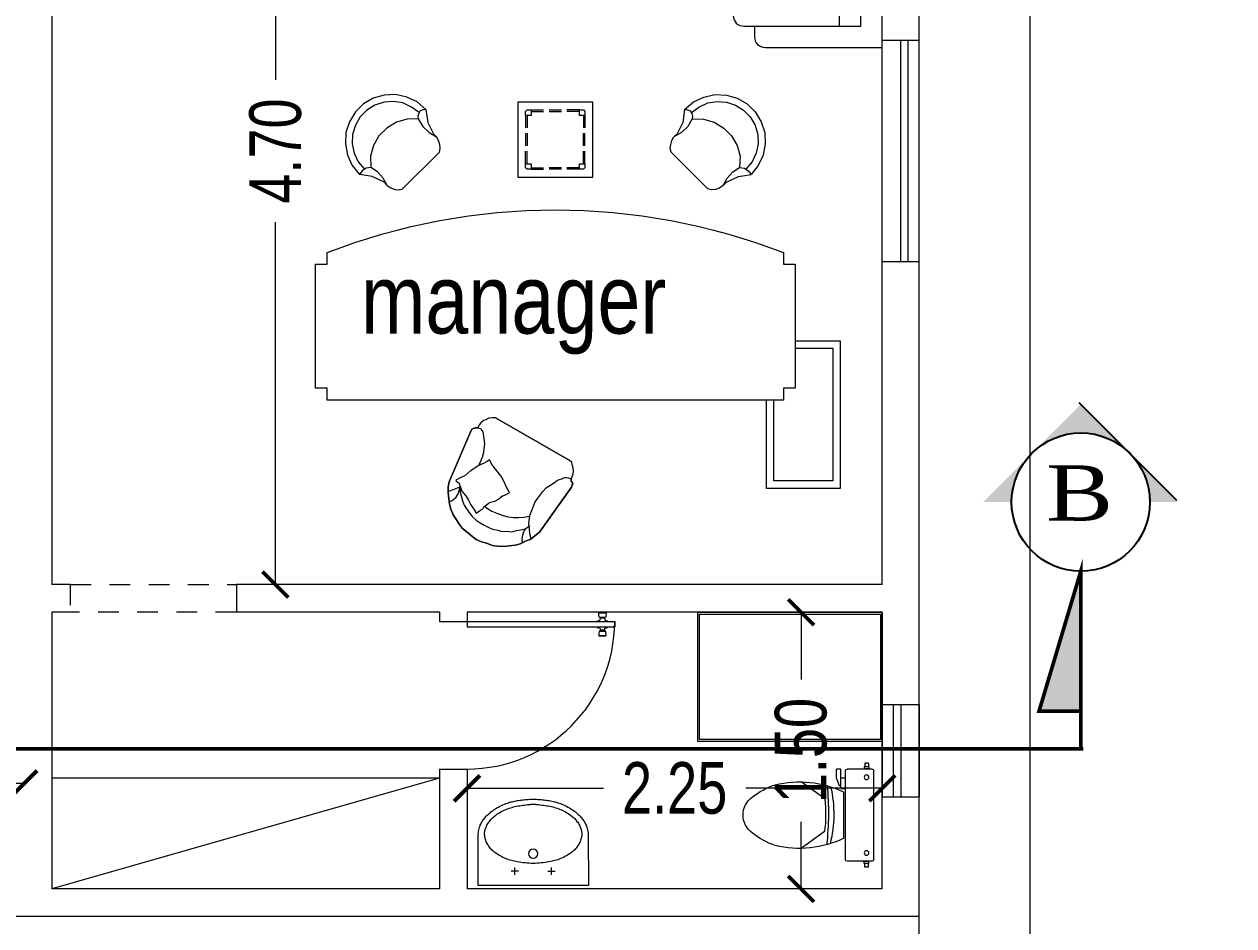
# Model space of a CAD drawing. Header units: millimetres. Extents: x -401 to 2889, y -234 to 146.
# Drawn here: x 156.48 to 163.04, y -27.64 to -22.75 of the extents above; entities that cross this region are included whole.
import ezdxf

# ---------------------------------------------------------------- set-up
doc = ezdxf.new("R2010")
doc.units = ezdxf.units.MM
doc.header["$LTSCALE"] = 3
doc.header["$MEASUREMENT"] = 0
for name, pattern in [('AXES2', [1.125, 0.75, -0.125, 0.125, -0.125]), ('CENTER', [50.8, 31.75, -6.35, 6.35, -6.35]), ('CONTINU', [0]), ('HIDDEN2', [0.1875, 0.125, -0.0625])]:
    doc.linetypes.add(name, pattern=pattern)
doc.layers.get('0').update_dxf_attribs({"color": 3, "lineweight": 9})
doc.layers.add('AJEC LOGO', color=4, linetype='Continuous')
doc.layers.add('ARCH_SUBTITLE TEXT', color=10, linetype='Continuous')
for name, color, linetype, lineweight in [('BOUNDARY', 6, 'Continuous', 13), ('DIM-IN', 1, 'Continuous', 0), ('Drw - Arch - brick (0.20)', 7, 'CONTINU', 20), ('Drw - Arch - Door (0.05)', 141, 'CONTINU', 5), ('Drw - Arch - Furniture (0.05)', 31, 'Continuous', 5), ('Drw - Arch - Window (0.05)', 4, 'CONTINU', 5), ('Drw - Dimension', 1, 'CONTINU', 0), ('hatch 2', 251, 'Continuous', 0), ('HIDDEN', 6, 'HIDDEN2', 13), ('SAINT', 140, 'Continuous', 9), ('text', 7, 'Continuous', 0), ('WALKWAY', 42, 'Continuous', 13)]:
    doc.layers.add(name, color=color, linetype=linetype, lineweight=lineweight)
doc.styles.add('drwazah arabic', font='ARIALUNI.TTF', dxfattribs={"width": 0.75})
doc.styles.add('SC 50', font='romans.shx', dxfattribs={"width": 0.9})
doc.styles.get("Standard").update_dxf_attribs({"font": 'simplex.shx', "width": 0.8})
doc.dimstyles.new('Arch A-D 1-200m', dxfattribs={"dimscale": 2, "dimtxt": 0.14, "dimasz": 0.07, "dimexe": 0, "dimexo": 0, "dimgap": 0.05, "dimtad": 0, "dimzin": 1, "dimdsep": 46, "dimtxsty": 'drwazah arabic', "dimblk": 'ARCHTICK', "dimcen": 0, "dimse1": 1, "dimse2": 1, "dimclrd": 9, "dimclre": 9, "dimclrt": 6, "dimaunit": 2, "dimazin": 0, "dimtfac": 1, "dimtmove": 0, "dimatfit": 0, "dimldrblk": 'ARCHTICK', "dimfxl": 0.18, "dimtolj": 1, "dimtzin": 0, "dimlwd": 9, "dimlwe": 9, "dimarcsym": 2})

# ---------------------------------------------------------------- blocks, each defined once
blk = doc.blocks.new('_ArchTick')
at = {"color": 0, "linetype": 'ByBlock', "const_width": 0.15}
blk.add_lwpolyline([(-0.5, -0.5), (0.5, 0.5)], dxfattribs=at)
blk = doc.blocks.new('*D31')
at = {"layer": 'Defpoints', "color": 0, "transparency": 16777216}
for p in [(158.3937, -21.0905), (157.8453, -25.7905), (158.3937, -25.7905)]:
    blk.add_point(p, dxfattribs=at)
at = {"layer": 'Drw - Dimension', "color": 9, "linetype": 'ByBlock', "lineweight": 9, "transparency": 16777216}
for p, q in [((157.8453, -21.0905), (157.8453, -23.055)), ((157.8453, -25.7905), (157.8453, -23.826))]:
    blk.add_line(p, q, dxfattribs=at)
at = {"layer": 'Drw - Dimension', "color": 9, "lineweight": 9, "transparency": 16777216, "xscale": 0.14, "yscale": 0.14, "zscale": 0.14}
for p, rotation in [((157.8453, -21.0905), 90), ((157.8453, -25.7905), 270)]:
    blk.add_blockref('_ArchTick', p, dxfattribs=dict(at, rotation=rotation))
at = {"layer": 'Drw - Dimension', "color": 6, "transparency": 16777216, "insert": (157.8453, -23.4405), "char_height": 0.28, "attachment_point": 5, "rotation": 90, "style": 'drwazah arabic'}
blk.add_mtext('\\A1;4.70', dxfattribs=at)
blk = doc.blocks.new('table-30')
at = {"color": 0, "linetype": 'ByBlock'}
for p, q in [((-0.4064, 0), (-0.4064, 0.4064)), ((-0.4064, 0.4064), (0, 0.4064)), ((0, 0.4064), (0, 0)), ((-0.3556, 0.3641), (-0.3641, 0.3556)), ((-0.3641, 0.3556), (-0.3641, 0.3344)), ((-0.3641, 0.3344), (-0.3344, 0.3344)), ((-0.3641, 0.3344), (-0.3641, 0.2667)), ((-0.3344, 0.3641), (-0.3556, 0.3641)), ((-0.3556, 0.3344), (-0.3556, 0.2667)), ((-0.3344, 0.3344), (-0.3344, 0.3641)), ((-0.3344, 0.3641), (-0.2667, 0.3641)), ((-0.3344, 0.3556), (-0.2667, 0.3556)), ((-0.1693, 0.3641), (-0.2371, 0.3641)), ((-0.1693, 0.3556), (-0.2371, 0.3556)), ((-0.072, 0.3641), (-0.1397, 0.3641)), ((-0.072, 0.3556), (-0.1397, 0.3556)), ((-0.072, 0.3641), (-0.072, 0.3344)), ((-0.0508, 0.3641), (-0.072, 0.3641)), ((-0.072, 0.3344), (-0.0423, 0.3344)), ((-0.0423, 0.3556), (-0.0508, 0.3641)), ((-0.0508, 0.3344), (-0.0508, 0.2667)), ((-0.0423, 0.3344), (-0.0423, 0.3556)), ((-0.0423, 0.3344), (-0.0423, 0.2667)), ((-0.3641, 0.1693), (-0.3641, 0.2371)), ((-0.3556, 0.1693), (-0.3556, 0.2371)), ((-0.0508, 0.2371), (-0.0508, 0.1693)), ((-0.0423, 0.2371), (-0.0423, 0.1693)), ((-0.3641, 0.072), (-0.3641, 0.1397)), ((-0.3556, 0.072), (-0.3556, 0.1397)), ((-0.0508, 0.072), (-0.0508, 0.1397)), ((-0.0423, 0.072), (-0.0423, 0.1397)), ((-0.3641, 0.072), (-0.3641, 0.0508)), ((-0.3344, 0.072), (-0.3641, 0.072)), ((-0.3344, 0.0423), (-0.3344, 0.072)), ((-0.072, 0.072), (-0.072, 0.0423)), ((-0.0423, 0.072), (-0.072, 0.072)), ((-0.0423, 0.0508), (-0.0423, 0.072)), ((0, 0), (-0.4064, 0)), ((-0.3641, 0.0508), (-0.3556, 0.0423)), ((-0.3556, 0.0423), (-0.3344, 0.0423)), ((-0.3344, 0.0508), (-0.2667, 0.0508)), ((-0.3344, 0.0423), (-0.2667, 0.0423)), ((-0.2371, 0.0508), (-0.1693, 0.0508)), ((-0.2371, 0.0423), (-0.1693, 0.0423)), ((-0.072, 0.0508), (-0.1397, 0.0508)), ((-0.072, 0.0423), (-0.1397, 0.0423)), ((-0.072, 0.0423), (-0.0508, 0.0423)), ((-0.0508, 0.0423), (-0.0423, 0.0508))]:
    blk.add_line(p, q, dxfattribs=at)
blk = doc.blocks.new('desk-20a')
at = {"color": 0, "linetype": 'ByBlock'}
for p, q in [((0.5582, 2.115), (0.5043, 2.0848)), ((0.6166, 2.1322), (0.5582, 2.115)), ((0.6792, 2.1344), (0.6166, 2.1322)), ((0.6662, 2.0978), (0.6166, 2.0932)), ((0.7178, 2.089), (0.6662, 2.0978)), ((0.7395, 2.1215), (0.6792, 2.1344)), ((0.7961, 2.0955), (0.7395, 2.1215)), ((2.2928, 2.0955), (2.3493, 2.1215)), ((2.3493, 2.1215), (2.4096, 2.1344)), ((2.3711, 2.089), (2.4226, 2.0978)), ((2.4096, 2.1344), (2.4723, 2.1322)), ((2.4226, 2.0978), (2.4723, 2.0932)), ((2.4723, 2.1322), (2.5307, 2.115)), ((2.5307, 2.115), (2.5845, 2.0848)), ((0.4616, 2.042), (0.4287, 1.9878)), ((0.5043, 2.0848), (0.4616, 2.042)), ((0.5238, 2.0501), (0.4875, 2.0138)), ((0.567, 2.0779), (0.5238, 2.0501)), ((0.6166, 2.0932), (0.567, 2.0779)), ((0.7655, 2.0672), (0.7178, 2.089)), ((0.8064, 2.0371), (0.7655, 2.0672)), ((0.8434, 2.0543), (0.7961, 2.0955)), ((0.8045, 2.0329), (0.8003, 2.018)), ((0.8129, 2.0459), (0.8045, 2.0329)), ((0.8285, 2.0523), (0.8129, 2.0459)), ((0.8434, 2.0543), (0.8285, 2.0523)), ((0.8434, 2.0543), (0.8537, 1.9836)), ((2.2455, 2.0543), (2.2351, 1.9836)), ((2.2455, 2.0543), (2.2928, 2.0955)), ((2.2455, 2.0543), (2.2604, 2.0523)), ((2.2604, 2.0523), (2.276, 2.0459)), ((2.276, 2.0459), (2.2844, 2.0329)), ((2.2825, 2.0371), (2.3234, 2.0672)), ((2.2844, 2.0329), (2.2886, 2.018)), ((2.3234, 2.0672), (2.3711, 2.089)), ((2.4723, 2.0932), (2.5219, 2.0779)), ((2.5219, 2.0779), (2.5651, 2.0501)), ((2.5651, 2.0501), (2.6013, 2.0138)), ((2.5845, 2.0848), (2.6273, 2.042)), ((2.6273, 2.042), (2.6601, 1.9878)), ((0.4287, 1.9878), (0.4096, 1.9298)), ((0.4612, 1.9683), (0.4463, 1.9191)), ((0.4875, 2.0138), (0.4612, 1.9683)), ((0.6834, 1.9851), (0.6315, 1.9531)), ((0.7418, 2.0008), (0.6834, 1.9851)), ((0.8022, 2.0031), (0.7418, 2.0008)), ((0.8003, 2.018), (0.8022, 2.0031)), ((0.8022, 2.0031), (0.8258, 1.9619)), ((0.8537, 1.9836), (0.8843, 1.921)), ((2.2351, 1.9836), (2.2046, 1.921)), ((2.2867, 2.0031), (2.263, 1.9619)), ((2.2886, 2.018), (2.2867, 2.0031)), ((2.2867, 2.0031), (2.347, 2.0008)), ((2.347, 2.0008), (2.4054, 1.9851)), ((2.4054, 1.9851), (2.4574, 1.9531)), ((2.6013, 2.0138), (2.6277, 1.9683)), ((2.6277, 1.9683), (2.6426, 1.9191)), ((2.6601, 1.9878), (2.6792, 1.9298)), ((0.4096, 1.9298), (0.4073, 1.8672)), ((0.4463, 1.9191), (0.4444, 1.8668)), ((0.5887, 1.9103), (0.5586, 1.858)), ((0.6315, 1.9531), (0.5887, 1.9103)), ((0.8258, 1.9619), (0.8602, 1.9298)), ((0.8602, 1.9298), (0.9011, 1.9057)), ((0.9011, 1.9057), (0.8843, 1.921)), ((0.9121, 1.8862), (0.9011, 1.9057)), ((2.1767, 1.8862), (2.1878, 1.9057)), ((2.2287, 1.9298), (2.1878, 1.9057)), ((2.1878, 1.9057), (2.2046, 1.921)), ((2.263, 1.9619), (2.2287, 1.9298)), ((2.4574, 1.9531), (2.5001, 1.9103)), ((2.5001, 1.9103), (2.5303, 1.858)), ((2.6426, 1.9191), (2.6445, 1.8668)), ((2.6792, 1.9298), (2.6815, 1.8672)), ((0.4073, 1.8672), (0.4184, 1.8064)), ((0.4444, 1.8668), (0.4551, 1.8171)), ((0.5586, 1.858), (0.5433, 1.8)), ((0.9186, 1.8645), (0.9121, 1.8862)), ((0.9163, 1.8217), (0.9209, 1.8431)), ((0.9209, 1.8431), (0.9186, 1.8645)), ((2.1679, 1.8431), (2.1702, 1.8645)), ((2.1725, 1.8217), (2.1679, 1.8431)), ((2.1702, 1.8645), (2.1767, 1.8862)), ((2.5303, 1.858), (2.5456, 1.8)), ((2.6445, 1.8668), (2.6338, 1.8171)), ((2.6815, 1.8672), (2.6704, 1.8064)), ((0.4184, 1.8064), (0.444, 1.7503)), ((0.4551, 1.8171), (0.4765, 1.7698)), ((0.5433, 1.8), (0.5452, 1.74)), ((0.9163, 1.8217), (0.7174, 1.6228)), ((2.1725, 1.8217), (2.3715, 1.6228)), ((2.5456, 1.8), (2.5437, 1.74)), ((2.6338, 1.8171), (2.6124, 1.7698)), ((2.6704, 1.8064), (2.6449, 1.7503)), ((0.444, 1.7503), (0.4829, 1.7007)), ((0.4765, 1.7698), (0.5108, 1.7308)), ((0.4982, 1.7221), (0.4829, 1.7007)), ((0.5196, 1.735), (0.4982, 1.7221)), ((0.5452, 1.74), (0.5196, 1.735)), ((0.5818, 1.7163), (0.5452, 1.74)), ((0.612, 1.6816), (0.5818, 1.7163)), ((2.4769, 1.6816), (2.507, 1.7163)), ((2.507, 1.7163), (2.5437, 1.74)), ((2.5437, 1.74), (2.5693, 1.735)), ((2.5693, 1.735), (2.5906, 1.7221)), ((2.6124, 1.7698), (2.578, 1.7308)), ((2.5906, 1.7221), (2.6059, 1.7007)), ((2.6449, 1.7503), (2.6059, 1.7007)), ((0.5517, 1.69), (0.4829, 1.7007)), ((0.6166, 1.6602), (0.5517, 1.69)), ((0.6342, 1.6426), (0.612, 1.6816)), ((0.6166, 1.6602), (0.6342, 1.6426)), ((0.6342, 1.6426), (0.6532, 1.6297)), ((2.4547, 1.6426), (2.4356, 1.6297)), ((2.4547, 1.6426), (2.4769, 1.6816)), ((2.4723, 1.6602), (2.4547, 1.6426)), ((2.4723, 1.6602), (2.5372, 1.69)), ((2.5372, 1.69), (2.6059, 1.7007)), ((0.6532, 1.6297), (0.675, 1.6209)), ((0.675, 1.6209), (0.6983, 1.619)), ((0.6983, 1.619), (0.7174, 1.6228)), ((2.3906, 1.619), (2.3715, 1.6228)), ((2.4138, 1.6209), (2.3906, 1.619)), ((2.4356, 1.6297), (2.4138, 1.6209)), ((0.3084, 1.2785), (0.3084, 1.2145)), ((2.7804, 1.2145), (2.7804, 1.2785)), ((0.3084, 1.2145), (0.2444, 1.2145)), ((0.2444, 1.2145), (0.2444, 0.5425)), ((2.8444, 1.2145), (2.7804, 1.2145)), ((2.8444, 0.5425), (2.8444, 1.2145)), ((0.2444, 0.8), (0, 0.8)), ((0, 0.8), (0, 0)), ((0.2444, 0.76), (0.04, 0.76)), ((0.04, 0.76), (0.04, 0.04)), ((0.2444, 0.5425), (0.3084, 0.5425)), ((0.3084, 0.5425), (0.3084, 0.4785)), ((2.7804, 0.4785), (2.7804, 0.5425)), ((2.7804, 0.5425), (2.8444, 0.5425)), ((0.3084, 0.4785), (2.7804, 0.4785)), ((0.36, 0.04), (0.36, 0.4785)), ((0.4, 0), (0.4, 0.4785)), ((1.8688, 0.3814), (1.4689, 0.1524)), ((1.4689, 0.1524), (1.8688, 0.3814)), ((1.8688, 0.3814), (1.8873, 0.3818)), ((1.8688, 0.3814), (1.8873, 0.3818)), ((1.8873, 0.3818), (1.9052, 0.3798)), ((1.8873, 0.3818), (1.9052, 0.3798)), ((1.9052, 0.3798), (1.9202, 0.3718)), ((1.9052, 0.3798), (1.9202, 0.3718)), ((1.9202, 0.3718), (1.9335, 0.3671)), ((1.9202, 0.3718), (1.9335, 0.3671)), ((1.9335, 0.3671), (1.9454, 0.3573)), ((1.9335, 0.3671), (1.9454, 0.3573)), ((1.9454, 0.3573), (1.9576, 0.3436)), ((1.9454, 0.3573), (1.9576, 0.3436)), ((1.9642, 0.3287), (1.957, 0.3266)), ((1.9576, 0.3436), (1.9642, 0.3287)), ((1.9576, 0.3436), (1.9642, 0.3287)), ((1.9771, 0.3279), (1.9642, 0.3287)), ((1.9642, 0.3287), (1.9771, 0.3279)), ((1.982, 0.3266), (1.9771, 0.3279)), ((1.9771, 0.3279), (1.982, 0.3266)), ((1.931, 0.2677), (1.9285, 0.2433)), ((1.935, 0.2929), (1.931, 0.2677)), ((1.9367, 0.3043), (1.935, 0.2929)), ((1.9386, 0.3117), (1.9367, 0.3043)), ((1.9455, 0.3178), (1.9386, 0.3117)), ((1.9484, 0.3236), (1.9455, 0.3178)), ((1.957, 0.3266), (1.9484, 0.3236)), ((1.9894, 0.3247), (1.982, 0.3266)), ((1.982, 0.3266), (1.9894, 0.3247)), ((1.9962, 0.3203), (1.9894, 0.3247)), ((1.9894, 0.3247), (1.9962, 0.3203)), ((2.0016, 0.3109), (1.9962, 0.3203)), ((1.9962, 0.3203), (2.0016, 0.3109)), ((2.1186, 0.0353), (2.0016, 0.3109)), ((2.0016, 0.3109), (2.1186, 0.0353)), ((1.9285, 0.2433), (1.9319, 0.2161)), ((1.9319, 0.2161), (1.9325, 0.1936)), ((1.4516, 0.1214), (1.4552, 0.1402)), ((1.4516, 0.1214), (1.4552, 0.1402)), ((1.4552, 0.1402), (1.4689, 0.1524)), ((1.4552, 0.1402), (1.4689, 0.1524)), ((1.8832, 0.121), (1.9012, 0.1544)), ((1.9012, 0.1544), (1.9131, 0.1447)), ((1.9131, 0.1447), (1.9239, 0.1406)), ((1.9629, 0.1237), (1.9239, 0.1406)), ((1.9325, 0.1936), (1.9399, 0.1666)), ((1.9399, 0.1666), (1.9595, 0.1259)), ((1.4454, 0.0928), (1.4483, 0.1091)), ((1.4454, 0.0928), (1.4483, 0.1091)), ((1.447, 0.0792), (1.4454, 0.0928)), ((1.447, 0.0792), (1.4454, 0.0928)), ((1.4548, 0.0587), (1.447, 0.0792)), ((1.4548, 0.0587), (1.447, 0.0792)), ((1.4483, 0.1091), (1.4516, 0.1214)), ((1.4483, 0.1091), (1.4516, 0.1214)), ((1.8832, 0.121), (1.8339, 0.059)), ((2.0017, 0.0964), (1.9629, 0.1237)), ((2.035, 0.0679), (2.0017, 0.0964)), ((2.035, 0.0679), (2.0565, 0.0596)), ((0, 0), (0.4, 0)), ((0.04, 0.04), (0.36, 0.04)), ((1.4517, 0.0319), (1.4498, 0.0245)), ((1.4498, 0.0245), (1.4517, 0.0319)), ((1.4498, 0.0245), (1.4534, 0.0183)), ((1.4534, 0.0183), (1.4498, 0.0245)), ((1.4586, 0.038), (1.4517, 0.0319)), ((1.4517, 0.0319), (1.4586, 0.038)), ((1.4534, 0.0183), (1.4557, 0.0072)), ((1.4557, 0.0072), (1.4534, 0.0183)), ((1.4587, 0.0485), (1.4548, 0.0587)), ((1.4587, 0.0485), (1.4548, 0.0587)), ((1.4557, 0.0072), (1.6296, -0.2373)), ((1.6296, -0.2373), (1.4557, 0.0072)), ((1.4587, 0.0485), (1.4586, 0.038)), ((1.4586, 0.038), (1.4587, 0.0485)), ((1.464, 0.0537), (1.4587, 0.0485)), ((1.4727, 0.0567), (1.464, 0.0537)), ((1.4823, 0.0581), (1.4727, 0.0567)), ((1.4928, 0.058), (1.4823, 0.0581)), ((1.4993, 0.0576), (1.4928, 0.058)), ((1.506, 0.0532), (1.4993, 0.0576)), ((1.5315, 0.0451), (1.506, 0.0532)), ((1.5493, 0.0326), (1.5315, 0.0451)), ((1.5738, 0.0156), (1.5493, 0.0326)), ((1.594, 0.0024), (1.5738, 0.0156)), ((1.6113, -0.0167), (1.594, 0.0024)), ((1.8339, 0.059), (1.7991, -0.0135)), ((2.0596, 0.0114), (2.05, -0.0151)), ((2.0565, 0.0596), (2.0841, 0.0444)), ((2.059, 0.0089), (2.0765, 0.0004)), ((2.0617, 0.0043), (2.0592, -0.0201)), ((2.0596, 0.0114), (2.0642, 0.0286)), ((2.0813, 0.0386), (2.0611, 0.0268)), ((2.0652, -0.0125), (2.0617, 0.0043)), ((2.0765, 0.0004), (2.1029, -0.0092)), ((2.0841, 0.0444), (2.0813, 0.0386)), ((2.1244, 0.0075), (2.1186, 0.0353)), ((2.1186, 0.0353), (2.1244, 0.0075)), ((2.1256, -0.0231), (2.1244, 0.0075)), ((2.1244, 0.0075), (2.1256, -0.0231)), ((1.6387, -0.0528), (1.6113, -0.0167)), ((1.6529, -0.0737), (1.6387, -0.0528)), ((1.7931, -0.0211), (1.7991, -0.0135)), ((1.7934, -0.0251), (1.7931, -0.0211)), ((1.8142, -0.0359), (1.7934, -0.0251)), ((1.829, -0.0398), (1.8142, -0.0359)), ((1.829, -0.0398), (1.8504, -0.0586)), ((1.8504, -0.0586), (1.8746, -0.0715)), ((2.0145, -0.0649), (2.0016, -0.0892)), ((2.03, -0.0414), (2.0145, -0.0649)), ((2.05, -0.0151), (2.03, -0.0414)), ((2.055, -0.0414), (2.0469, -0.0669)), ((2.0592, -0.0201), (2.055, -0.0414)), ((2.0712, -0.0298), (2.0652, -0.0125)), ((2.082, -0.0485), (2.0712, -0.0298)), ((2.1025, -0.0657), (2.082, -0.0485)), ((2.1029, -0.0092), (2.1269, -0.0182)), ((2.1183, -0.0857), (2.1221, -0.0564)), ((2.1221, -0.0564), (2.1183, -0.0857)), ((2.1221, -0.0564), (2.1256, -0.0231)), ((2.1256, -0.0231), (2.1221, -0.0564)), ((1.6616, -0.0957), (1.6529, -0.0737)), ((1.6712, -0.1193), (1.6616, -0.0957)), ((1.6799, -0.1413), (1.6712, -0.1193)), ((1.8885, -0.1239), (1.8618, -0.1353)), ((1.8746, -0.0715), (1.9032, -0.0777)), ((1.9109, -0.1087), (1.8885, -0.1239)), ((1.9313, -0.1009), (1.9032, -0.0777)), ((1.9271, -0.0972), (1.9109, -0.1087)), ((1.9368, -0.1103), (1.9313, -0.1009)), ((1.9503, -0.1191), (1.9368, -0.1103)), ((1.9738, -0.1345), (1.9503, -0.1191)), ((1.9861, -0.1127), (1.9738, -0.1345)), ((1.9906, -0.106), (1.9861, -0.1127)), ((2.0016, -0.0892), (1.9906, -0.106)), ((2.0248, -0.1111), (2.0078, -0.1355)), ((2.038, -0.0908), (2.0248, -0.1111)), ((2.0469, -0.0669), (2.038, -0.0908)), ((2.0978, -0.1435), (2.1096, -0.1137)), ((2.1096, -0.1137), (2.0978, -0.1435)), ((2.1182, -0.0712), (2.1025, -0.0657)), ((2.1096, -0.1137), (2.1183, -0.0857)), ((2.1183, -0.0857), (2.1096, -0.1137)), ((1.685, -0.1717), (1.6799, -0.1413)), ((1.7139, -0.1569), (1.6837, -0.1516)), ((1.6841, -0.2201), (1.6872, -0.1933)), ((1.6872, -0.1933), (1.685, -0.1717)), ((1.7439, -0.1582), (1.7139, -0.1569)), ((1.7713, -0.1588), (1.7439, -0.1582)), ((1.8016, -0.1537), (1.7713, -0.1588)), ((1.8317, -0.1445), (1.8016, -0.1537)), ((1.8618, -0.1353), (1.8317, -0.1445)), ((1.9506, -0.1876), (1.9304, -0.1994)), ((1.9731, -0.1725), (1.9506, -0.1876)), ((1.9937, -0.1542), (1.9731, -0.1725)), ((2.0078, -0.1355), (1.9937, -0.1542)), ((2.0478, -0.2185), (2.0641, -0.1964)), ((2.0641, -0.1964), (2.0478, -0.2185)), ((2.0641, -0.1964), (2.084, -0.1661)), ((2.084, -0.1661), (2.0641, -0.1964)), ((2.084, -0.1661), (2.0978, -0.1435)), ((2.0978, -0.1435), (2.084, -0.1661)), ((1.6296, -0.2373), (1.6543, -0.2583)), ((1.6543, -0.2583), (1.6296, -0.2373)), ((1.6543, -0.2583), (1.6772, -0.2762)), ((1.6772, -0.2762), (1.6543, -0.2583)), ((1.6754, -0.2731), (1.6826, -0.246)), ((1.6826, -0.246), (1.6841, -0.2201)), ((1.7082, -0.2186), (1.6831, -0.2041)), ((1.6831, -0.2041), (1.6999, -0.2151)), ((1.6858, -0.2058), (1.6831, -0.2041)), ((1.6831, -0.2041), (1.6858, -0.2056)), ((1.6858, -0.2056), (1.6858, -0.2058)), ((1.6999, -0.2151), (1.7139, -0.2319)), ((1.7328, -0.225), (1.7082, -0.2186)), ((1.7139, -0.2319), (1.7226, -0.2539)), ((1.7226, -0.2539), (1.7264, -0.2747)), ((1.7541, -0.2293), (1.7328, -0.225)), ((1.7803, -0.2349), (1.7541, -0.2293)), ((1.8075, -0.2315), (1.7803, -0.2349)), ((1.8334, -0.2331), (1.8075, -0.2315)), ((1.8563, -0.226), (1.8334, -0.2331)), ((1.8851, -0.2217), (1.8563, -0.226)), ((1.9078, -0.2106), (1.8851, -0.2217)), ((1.9304, -0.1994), (1.9078, -0.2106)), ((1.9733, -0.2765), (1.9979, -0.258)), ((1.9979, -0.258), (1.9733, -0.2765)), ((1.9979, -0.258), (2.0216, -0.2379)), ((2.0216, -0.2379), (1.9979, -0.258)), ((2.0216, -0.2379), (2.0478, -0.2185)), ((2.0478, -0.2185), (2.0216, -0.2379)), ((1.6772, -0.2762), (1.7061, -0.2865)), ((1.7061, -0.2865), (1.6772, -0.2762)), ((1.7061, -0.2865), (1.7353, -0.3007)), ((1.7353, -0.3007), (1.7061, -0.2865)), ((1.7264, -0.2747), (1.7236, -0.295)), ((1.7353, -0.3007), (1.7608, -0.3087)), ((1.7608, -0.3087), (1.7353, -0.3007)), ((1.7608, -0.3087), (1.7941, -0.3123)), ((1.7941, -0.3123), (1.7608, -0.3087)), ((1.7941, -0.3123), (1.8209, -0.3154)), ((1.8209, -0.3154), (1.7941, -0.3123)), ((1.8209, -0.3154), (1.8571, -0.313)), ((1.8571, -0.313), (1.8209, -0.3154)), ((1.8571, -0.313), (1.8843, -0.3097)), ((1.8843, -0.3097), (1.8571, -0.313)), ((1.8843, -0.3097), (1.9166, -0.2971)), ((1.9166, -0.2971), (1.8843, -0.3097)), ((1.9166, -0.2971), (1.9435, -0.2897)), ((1.9435, -0.2897), (1.9166, -0.2971)), ((1.9435, -0.2897), (1.9733, -0.2765)), ((1.9733, -0.2765), (1.9435, -0.2897))]:
    blk.add_line(p, q, dxfattribs=at)
blk.add_arc((1.5444, -1.9189), 3.428, 68.86531, 111.13469)
blk.add_blockref('table-30', (1.7476, 1.6875))
blk = doc.blocks.new('1 M')
at = {"layer": 'Drw - Arch - Door (0.05)'}
for p, q in [((-4544.4344, 1057.9703), (-4544.4339, 1057.9712)), ((-4544.4344, 1057.9703), (-4544.4344, 1057.9695)), ((-4544.4344, 1057.9692), (-4544.4344, 1057.9695)), ((-4544.4344, 1057.9685), (-4544.4344, 1057.9692)), ((-4544.4344, 1057.9685), (-4544.4344, 1057.9672)), ((-4544.4344, 1057.9672), (-4544.4344, 1057.9662)), ((-4544.4344, 1057.9635), (-4544.4344, 1057.9662)), ((-4544.4344, 1057.9627), (-4544.4344, 1057.9635)), ((-4544.4344, 1057.9627), (-4544.4344, 1057.9587)), ((-4544.4344, 1057.9587), (-4544.4344, 1057.9581)), ((-4544.4344, 1057.9531), (-4544.4344, 1057.9581)), ((-4544.4344, 1057.9528), (-4544.4344, 1057.9531)), ((-4544.4344, 1057.9413), (-4544.4344, 1057.9528)), ((-4544.4339, 1057.9712), (-4544.4331, 1057.9718)), ((-4544.4339, 1057.9229), (-4544.4339, 1057.9712)), ((-4544.4331, 1057.9718), (-4544.432, 1057.972)), ((-4544.4331, 1057.9222), (-4544.4331, 1057.9718)), ((-4544.432, 1057.972), (-4544.4241, 1057.9715)), ((-4544.4241, 1057.9715), (-4544.4162, 1057.9706)), ((-4544.4162, 1057.9706), (-4544.4084, 1057.9692)), ((-4544.4084, 1057.9692), (-4544.4027, 1057.9678)), ((-4544.4027, 1057.9678), (-4544.4021, 1057.9668)), ((-4544.4027, 1057.9263), (-4544.4027, 1057.9678)), ((-4544.4021, 1057.9668), (-4544.4007, 1057.9589)), ((-4544.4021, 1057.9273), (-4544.4021, 1057.9668)), ((-4544.4007, 1057.9589), (-4544.3999, 1057.958)), ((-4544.4007, 1057.9589), (-4544.4007, 1057.9352)), ((-4544.3999, 1057.958), (-4544.3968, 1057.958)), ((-4544.3999, 1057.958), (-4544.3999, 1057.9361)), ((-4544.3968, 1057.9604), (-4544.3961, 1057.9612)), ((-4544.3968, 1057.9604), (-4544.3968, 1057.958)), ((-4544.3968, 1057.958), (-4544.3968, 1057.9361)), ((-4544.3961, 1057.9612), (-4544.3861, 1057.9627)), ((-4544.3861, 1057.9627), (-4544.3852, 1057.963)), ((-4544.3852, 1057.963), (-4544.3844, 1057.9635)), ((-4544.3844, 1057.9635), (-4544.3839, 1057.9642)), ((-4544.3839, 1057.9642), (-4544.3836, 1057.9647)), ((-4544.3836, 1057.9647), (-4544.3799, 1057.9787)), ((-4544.3799, 1057.9787), (-4544.3797, 1057.9792)), ((-4544.3797, 1057.9792), (-4544.3793, 1057.9795)), ((-4544.3793, 1057.9795), (-4544.3789, 1057.9798)), ((-4544.3789, 1057.9798), (-4544.3784, 1057.9799)), ((-4544.3784, 1057.9799), (-4544.3749, 1057.9799)), ((-4544.3749, 1057.03), (-4544.3749, 1058.03)), ((-4544.3749, 1058.03), (-4544.3374, 1058.03)), ((-4544.3374, 1057.03), (-4544.3374, 1058.03)), ((-4544.3339, 1057.9799), (-4544.3374, 1057.9799)), ((-4544.3334, 1057.9798), (-4544.3339, 1057.9799)), ((-4544.333, 1057.9795), (-4544.3334, 1057.9798)), ((-4544.3326, 1057.9792), (-4544.333, 1057.9795)), ((-4544.3324, 1057.9787), (-4544.3326, 1057.9792)), ((-4544.3287, 1057.9647), (-4544.3324, 1057.9787)), ((-4544.3284, 1057.9642), (-4544.3287, 1057.9647)), ((-4544.3279, 1057.9635), (-4544.3284, 1057.9642)), ((-4544.3271, 1057.963), (-4544.3279, 1057.9635)), ((-4544.3262, 1057.9627), (-4544.3271, 1057.963)), ((-4544.3162, 1057.9612), (-4544.3262, 1057.9627)), ((-4544.3155, 1057.9604), (-4544.3162, 1057.9612)), ((-4544.3155, 1057.9604), (-4544.3155, 1057.958)), ((-4544.3124, 1057.958), (-4544.3155, 1057.958)), ((-4544.3155, 1057.958), (-4544.3155, 1057.9361)), ((-4544.3116, 1057.9589), (-4544.3124, 1057.958)), ((-4544.3124, 1057.958), (-4544.3124, 1057.9361)), ((-4544.3102, 1057.9668), (-4544.3116, 1057.9589)), ((-4544.3116, 1057.9589), (-4544.3116, 1057.9352)), ((-4544.3095, 1057.9678), (-4544.3102, 1057.9668)), ((-4544.3102, 1057.9273), (-4544.3102, 1057.9668)), ((-4544.3039, 1057.9692), (-4544.3095, 1057.9678)), ((-4544.3095, 1057.9263), (-4544.3095, 1057.9678)), ((-4544.2961, 1057.9706), (-4544.3039, 1057.9692)), ((-4544.2882, 1057.9715), (-4544.2961, 1057.9706)), ((-4544.2803, 1057.972), (-4544.2882, 1057.9715)), ((-4544.2792, 1057.9718), (-4544.2803, 1057.972)), ((-4544.2784, 1057.9712), (-4544.2792, 1057.9718)), ((-4544.2792, 1057.9222), (-4544.2792, 1057.9718)), ((-4544.2779, 1057.9703), (-4544.2784, 1057.9712)), ((-4544.2784, 1057.9229), (-4544.2784, 1057.9712)), ((-4544.2779, 1057.9703), (-4544.2779, 1057.9695)), ((-4544.2779, 1057.9692), (-4544.2779, 1057.9695)), ((-4544.2779, 1057.9685), (-4544.2779, 1057.9692)), ((-4544.2779, 1057.9685), (-4544.2779, 1057.9672)), ((-4544.2779, 1057.9672), (-4544.2779, 1057.9662)), ((-4544.2779, 1057.9635), (-4544.2779, 1057.9662)), ((-4544.2779, 1057.9627), (-4544.2779, 1057.9635)), ((-4544.2779, 1057.9627), (-4544.2779, 1057.9587)), ((-4544.2779, 1057.9587), (-4544.2779, 1057.9581)), ((-4544.2779, 1057.9531), (-4544.2779, 1057.9581)), ((-4544.2779, 1057.9528), (-4544.2779, 1057.9531)), ((-4544.2779, 1057.9413), (-4544.2779, 1057.9528)), ((-4544.4344, 1057.941), (-4544.4344, 1057.9413)), ((-4544.4344, 1057.936), (-4544.4344, 1057.941)), ((-4544.4344, 1057.936), (-4544.4344, 1057.9354)), ((-4544.4344, 1057.9354), (-4544.4344, 1057.9314)), ((-4544.4344, 1057.9306), (-4544.4344, 1057.9314)), ((-4544.4344, 1057.9278), (-4544.4344, 1057.9306)), ((-4544.4344, 1057.9269), (-4544.4344, 1057.9278)), ((-4544.4344, 1057.9256), (-4544.4344, 1057.9269)), ((-4544.4344, 1057.9249), (-4544.4344, 1057.9256)), ((-4544.4344, 1057.9246), (-4544.4344, 1057.9249)), ((-4544.4344, 1057.9246), (-4544.4344, 1057.9238)), ((-4544.4339, 1057.9229), (-4544.4344, 1057.9238)), ((-4544.4331, 1057.9222), (-4544.4339, 1057.9229)), ((-4544.432, 1057.922), (-4544.4331, 1057.9222)), ((-4544.4241, 1057.9226), (-4544.432, 1057.922)), ((-4544.4162, 1057.9235), (-4544.4241, 1057.9226)), ((-4544.4084, 1057.9249), (-4544.4162, 1057.9235)), ((-4544.4027, 1057.9263), (-4544.4084, 1057.9249)), ((-4544.4021, 1057.9273), (-4544.4027, 1057.9263)), ((-4544.4007, 1057.9352), (-4544.4021, 1057.9273)), ((-4544.3999, 1057.9361), (-4544.4007, 1057.9352)), ((-4544.3968, 1057.9361), (-4544.3999, 1057.9361)), ((-4544.3968, 1057.9361), (-4544.3968, 1057.9337)), ((-4544.3961, 1057.9329), (-4544.3968, 1057.9337)), ((-4544.3861, 1057.9314), (-4544.3961, 1057.9329)), ((-4544.3852, 1057.9311), (-4544.3861, 1057.9314)), ((-4544.3844, 1057.9306), (-4544.3852, 1057.9311)), ((-4544.3839, 1057.9299), (-4544.3844, 1057.9306)), ((-4544.3836, 1057.9294), (-4544.3839, 1057.9299)), ((-4544.3799, 1057.9154), (-4544.3836, 1057.9294)), ((-4544.3797, 1057.9149), (-4544.3799, 1057.9154)), ((-4544.3793, 1057.9146), (-4544.3797, 1057.9149)), ((-4544.3789, 1057.9143), (-4544.3793, 1057.9146)), ((-4544.3784, 1057.9142), (-4544.3789, 1057.9143)), ((-4544.3749, 1057.9142), (-4544.3784, 1057.9142)), ((-4544.3374, 1057.9142), (-4544.3339, 1057.9142)), ((-4544.3339, 1057.9142), (-4544.3334, 1057.9143)), ((-4544.3334, 1057.9143), (-4544.333, 1057.9146)), ((-4544.333, 1057.9146), (-4544.3326, 1057.9149)), ((-4544.3326, 1057.9149), (-4544.3324, 1057.9154)), ((-4544.3324, 1057.9154), (-4544.3287, 1057.9294)), ((-4544.3287, 1057.9294), (-4544.3284, 1057.9299)), ((-4544.3284, 1057.9299), (-4544.3279, 1057.9306)), ((-4544.3279, 1057.9306), (-4544.3271, 1057.9311)), ((-4544.3271, 1057.9311), (-4544.3262, 1057.9314)), ((-4544.3262, 1057.9314), (-4544.3162, 1057.9329)), ((-4544.3162, 1057.9329), (-4544.3155, 1057.9337)), ((-4544.3155, 1057.9361), (-4544.3124, 1057.9361)), ((-4544.3155, 1057.9361), (-4544.3155, 1057.9337)), ((-4544.3124, 1057.9361), (-4544.3116, 1057.9352)), ((-4544.3116, 1057.9352), (-4544.3102, 1057.9273)), ((-4544.3102, 1057.9273), (-4544.3095, 1057.9263)), ((-4544.3095, 1057.9263), (-4544.3039, 1057.9249)), ((-4544.3039, 1057.9249), (-4544.2961, 1057.9235)), ((-4544.2961, 1057.9235), (-4544.2882, 1057.9226)), ((-4544.2882, 1057.9226), (-4544.2803, 1057.922)), ((-4544.2803, 1057.922), (-4544.2792, 1057.9222)), ((-4544.2792, 1057.9222), (-4544.2784, 1057.9229)), ((-4544.2784, 1057.9229), (-4544.2779, 1057.9238)), ((-4544.2779, 1057.941), (-4544.2779, 1057.9413)), ((-4544.2779, 1057.936), (-4544.2779, 1057.941)), ((-4544.2779, 1057.936), (-4544.2779, 1057.9354)), ((-4544.2779, 1057.9354), (-4544.2779, 1057.9314)), ((-4544.2779, 1057.9306), (-4544.2779, 1057.9314)), ((-4544.2779, 1057.9278), (-4544.2779, 1057.9306)), ((-4544.2779, 1057.9269), (-4544.2779, 1057.9278)), ((-4544.2779, 1057.9256), (-4544.2779, 1057.9269)), ((-4544.2779, 1057.9249), (-4544.2779, 1057.9256)), ((-4544.2779, 1057.9246), (-4544.2779, 1057.9249)), ((-4544.2779, 1057.9246), (-4544.2779, 1057.9238)), ((-4544.3749, 1057.03), (-4544.3374, 1057.03))]:
    blk.add_line(p, q, dxfattribs=at)
blk.add_arc((-4544.3749, 1057.03), 1, 0, 90, dxfattribs=at)
blk = doc.blocks.new('ee')
at = {"layer": 'SAINT', "color": 0}
for p, q in [((0.5361, 0.2639), (0.5361, 0.2539)), ((0.5611, 0.2639), (0.5361, 0.2639)), ((0.5389, 0.2839), (0.5389, 0.2639)), ((0.5583, 0.2839), (0.5389, 0.2839)), ((0.5583, 0.2839), (0.5583, 0.2639)), ((0.5611, 0.2639), (0.5611, 0.2539)), ((0.4333, 0.2426), (0.4333, -0.2374)), ((0.5778, 0.2526), (0.4433, 0.2526)), ((0.5611, 0.2539), (0.5361, 0.2539)), ((0.5878, 0.2426), (0.5878, -0.2374)), ((0.3204, 0.0912), (0.1933, 0.1829)), ((0.4257, 0.1276), (0.4257, -0.1224)), ((0.3216, -0.0851), (0.1933, -0.1777)), ((0.3857, -0.1955), (0.4006, -0.1574)), ((0.3857, -0.1955), (0.3857, -0.2474)), ((0.4006, -0.1574), (0.4083, -0.1574)), ((0.4083, -0.1409), (0.4333, -0.1409)), ((0.4083, -0.1409), (0.4083, -0.2474)), ((0.4083, -0.2474), (0.3857, -0.2474)), ((0.4083, -0.1999), (0.4333, -0.1999)), ((0.5778, -0.2474), (0.4433, -0.2474)), ((0.5611, -0.2487), (0.5361, -0.2487)), ((0.5361, -0.2587), (0.5361, -0.2487)), ((0.5611, -0.2587), (0.5361, -0.2587)), ((0.5389, -0.2787), (0.5389, -0.2587)), ((0.5583, -0.2787), (0.5583, -0.2587)), ((0.5611, -0.2587), (0.5611, -0.2487)), ((0.5583, -0.2787), (0.5389, -0.2787))]:
    blk.add_line(p, q, dxfattribs=at)
for centre in [(0.5486, 0.2078), (0.5486, -0.2026)]:
    blk.add_circle(centre, 0.0125, dxfattribs=at)
for centre, radius, start, end in [((0.4433, 0.2426), 0.01, 90, 180), ((0.5778, 0.2426), 0.01, 360, 90), ((0.2076, -0.2624), 0.4568, 109.89489, 127.76176), ((0.1837, -0.3737), 0.5567, 64.23211, 103.67546), ((-1.179, -0.0104), 1.5207, 354.47288, 6.54475), ((-0.2879, -0.0028), 0.6585, 346.97955, 14.07238), ((-0.0008, 0.0018), 0.1204, 126.37945, 233.62055), ((-0.3644, -0.0013), 0.691, 353.03614, 7.69858), ((0.2015, 0.2647), 0.4521, 232.74513, 250.70583), ((0.1837, 0.3789), 0.5567, 256.32454, 295.76789), ((0.4433, -0.2374), 0.01, 180, 270), ((0.5778, -0.2374), 0.01, 270, 360)]:
    blk.add_arc(centre, radius, start, end, dxfattribs=at)
blk = doc.blocks.new('wash-1')
at = {"color": 0, "linetype": 'ByBlock'}
for p, q in [((-0.299, 0), (-0.2975, -0.2797)), ((0.299, 0), (-0.299, 0)), ((0.2975, -0.2797), (0.299, 0)), ((-0.1, -0.057), (-0.1, -0.097)), ((0.1, -0.057), (0.1, -0.097)), ((-0.08, -0.077), (-0.12, -0.077)), ((0.08, -0.077), (0.12, -0.077)), ((-0.2928, -0.309), (-0.2905, -0.3162)), ((0.2905, -0.3162), (0.2928, -0.309)), ((0, -0.439), (-0.015, -0.4386)), ((0.015, -0.4386), (0, -0.439)), ((-0.0179, -0.4666), (0, -0.467)), ((0, -0.467), (0.0179, -0.4666))]:
    blk.add_line(p, q, dxfattribs=at)
blk.add_circle((0, -0.172), 0.025, dxfattribs=at)
for centre, radius, start, end in [((-0.0282, -0.4513), 0.3295, 100.26505, 105.83311), ((0.0165, -0.7343), 0.616, 91.53571, 99.66829), ((-0.0165, -0.734), 0.6157, 80.32914, 88.46173), ((0.0282, -0.4513), 0.3295, 74.16689, 79.73495), ((-0.129, -0.2882), 0.1349, 135.39293, 145.40186), ((-0.1218, -0.2953), 0.1449, 126.04674, 135.39223), ((-0.0316, -0.4193), 0.2982, 119.53845, 126.0455), ((-0.0345, -0.4142), 0.2924, 112.88892, 119.53337), ((-0.0473, -0.3838), 0.2594, 105.82932, 112.88593), ((0.0473, -0.3838), 0.2594, 67.11407, 74.17068), ((0.0345, -0.4142), 0.2924, 60.46663, 67.11108), ((0.0316, -0.4193), 0.2982, 53.9545, 60.46155), ((0.1218, -0.2953), 0.1449, 44.60777, 53.95326), ((0.129, -0.2882), 0.1349, 34.59814, 44.60707), ((-0.1828, -0.2769), 0.0805, 164.69598, 177.63107), ((-0.1205, -0.294), 0.1451, 155.07689, 164.69693), ((-0.1209, -0.2938), 0.1447, 145.40648, 155.07227), ((0.1209, -0.2938), 0.1447, 24.92773, 34.59352), ((0.1205, -0.294), 0.1451, 15.30307, 24.92311), ((0.1828, -0.2769), 0.0805, 2.36893, 15.30402), ((-0.2007, -0.2792), 0.0968, 180.29998, 197.91233), ((-0.165, -0.2757), 0.1319, 197.91194, 207.64636), ((-0.1733, -0.2773), 0.09, 177.63621, 189.22299), ((-0.1443, -0.2726), 0.1194, 189.23011, 199.28479), ((-0.1554, -0.2764), 0.1077, 199.28537, 210.43778), ((0.1554, -0.2764), 0.1077, 329.55974, 340.71214), ((0.1443, -0.2726), 0.1194, 340.71786, 350.77255), ((0.1733, -0.2773), 0.09, 350.77701, 2.36379), ((0.165, -0.2757), 0.1319, 332.35364, 342.08806), ((0.2007, -0.2792), 0.0968, 342.08767, 359.70002), ((-0.1524, -0.2691), 0.1461, 207.64401, 216.89798), ((-0.1057, -0.234), 0.2045, 216.89185, 223.5363), ((-0.0532, -0.1841), 0.277, 223.54337, 229.24885), ((-0.1087, -0.2491), 0.1617, 210.4303, 219.52409), ((-0.1203, -0.2586), 0.1468, 219.52483, 229.55664), ((-0.0647, -0.1934), 0.2325, 229.55984, 237.53219), ((-0.0453, -0.1629), 0.2686, 237.53316, 244.45239), ((0.0453, -0.1629), 0.2686, 295.54676, 302.46598), ((0.0647, -0.1934), 0.2324, 302.46886, 310.44122), ((0.1203, -0.2586), 0.1468, 310.44336, 320.47517), ((0.1087, -0.2491), 0.1617, 320.47591, 329.5697), ((0.0532, -0.1841), 0.277, 310.75115, 316.45663), ((0.1057, -0.234), 0.2045, 316.4637, 323.10815), ((0.1524, -0.2691), 0.1461, 323.10202, 332.35599), ((-0.1029, -0.2418), 0.2008, 229.2557, 237.1136), ((-0.0225, -0.1173), 0.349, 237.12259, 243.08001), ((-0.0002, -0.0733), 0.3983, 243.08642, 248.31089), ((-0.0405, -0.1527), 0.2799, 244.4603, 251.24214), ((-0.0632, -0.2318), 0.2278, 248.31372, 255.23295), ((-0.0188, -0.0889), 0.3472, 251.24142, 256.71786), ((-0.0226, -0.0775), 0.3873, 255.22946, 259.30849), ((-0.0116, -0.0584), 0.3786, 256.71249, 261.95986), ((-0.0118, -0.0204), 0.4454, 259.30907, 263.11316), ((0.0801, 0.5908), 1.0342, 261.9603, 263.88539), ((-0.0095, -0.2459), 0.1928, 263.89412, 268.36262), ((0.0095, -0.2459), 0.1928, 271.63738, 276.10588), ((-0.0801, 0.5908), 1.0342, 276.11461, 278.0397), ((0.0116, -0.0584), 0.3786, 278.04014, 283.28751), ((0.0118, -0.0204), 0.4454, 276.88684, 280.69093), ((0.0226, -0.0775), 0.3873, 280.69151, 284.77054), ((0.0188, -0.0889), 0.3472, 283.28166, 288.7581), ((0.0632, -0.2318), 0.2278, 284.76705, 291.68628), ((0.0405, -0.1527), 0.2799, 288.75851, 295.54035), ((0.0002, -0.0733), 0.3984, 291.68846, 296.91293), ((0.0225, -0.1173), 0.349, 296.92077, 302.87819), ((0.1029, -0.2418), 0.2008, 302.8864, 310.7443), ((0.0314, 0.3359), 0.8044, 263.1071, 265.21553), ((-0.0112, -0.1726), 0.2941, 265.21523, 268.69855), ((0.0112, -0.1726), 0.2941, 271.30145, 274.78477), ((-0.0314, 0.3359), 0.8044, 274.78447, 276.8929)]:
    blk.add_arc(centre, radius, start, end, dxfattribs=at)
blk = doc.blocks.new('*D74')
at = {"layer": 'Defpoints', "color": 0, "transparency": 16777216}
for p in [(152.7837, -26.8685), (152.7837, -27.4405), (156.4837, -27.4405)]:
    blk.add_point(p, dxfattribs=at)
at = {"layer": 'DIM-IN', "color": 9, "linetype": 'ByBlock', "lineweight": 9, "transparency": 16777216}
for p, q in [((152.7837, -26.8685), (154.2482, -26.8685)), ((156.4837, -26.8685), (155.0192, -26.8685))]:
    blk.add_line(p, q, dxfattribs=at)
at = {"layer": 'DIM-IN', "color": 9, "lineweight": 9, "transparency": 16777216, "xscale": 0.14, "yscale": 0.14, "zscale": 0.14, "rotation": 180}
blk.add_blockref('_ArchTick', (152.7837, -26.8685), dxfattribs=at)
at = {"layer": 'DIM-IN', "color": 9, "lineweight": 9, "transparency": 16777216, "xscale": 0.14, "yscale": 0.14, "zscale": 0.14}
blk.add_blockref('_ArchTick', (156.4837, -26.8685), dxfattribs=at)
at = {"layer": 'DIM-IN', "color": 6, "transparency": 16777216, "insert": (154.6337, -26.8685), "char_height": 0.28, "attachment_point": 5, "style": 'drwazah arabic'}
blk.add_mtext('\\A1;3.70', dxfattribs=at)
blk = doc.blocks.new('SOFA1')
at = {"color": 0, "linetype": 'ByBlock'}
for p, q in [((-253.3633, 58.712), (-253.9133, 58.712)), ((-253.9633, 58.662), (-253.9633, 58.112)), ((-253.3133, 58.112), (-253.3133, 58.662)), ((-253.9633, 58.612), (-254.0133, 58.612)), ((-253.2633, 58.612), (-253.3133, 58.612)), ((-254.0633, 58.562), (-254.0633, 58.012)), ((-253.2133, 58.012), (-253.2133, 58.562)), ((-253.9633, 58.212), (-253.3133, 58.212)), ((-253.9633, 58.112), (-253.3133, 58.112)), ((-254.0633, 58.012), (-253.2133, 58.012))]:
    blk.add_line(p, q, dxfattribs=at)
for centre, start, end in [((-253.9133, 58.662), 90, 180), ((-253.3633, 58.662), 360, 90), ((-254.0133, 58.562), 90, 180), ((-253.2633, 58.562), 0, 90)]:
    blk.add_arc(centre, 0.05, start, end, dxfattribs=at)
blk = doc.blocks.new('*D81')
at = {"layer": 'Defpoints', "color": 0, "transparency": 16777216}
for p in [(158.8837, -26.895), (158.8837, -27.4405), (161.1337, -27.4405)]:
    blk.add_point(p, dxfattribs=at)
at = {"layer": 'DIM-IN', "color": 9, "linetype": 'ByBlock', "lineweight": 9, "transparency": 16777216}
for p, q in [((158.8837, -26.895), (159.6232, -26.895)), ((161.1337, -26.895), (160.3942, -26.895))]:
    blk.add_line(p, q, dxfattribs=at)
at = {"layer": 'DIM-IN', "color": 9, "lineweight": 9, "transparency": 16777216, "xscale": 0.14, "yscale": 0.14, "zscale": 0.14, "rotation": 180}
blk.add_blockref('_ArchTick', (158.8837, -26.895), dxfattribs=at)
at = {"layer": 'DIM-IN', "color": 9, "lineweight": 9, "transparency": 16777216, "xscale": 0.14, "yscale": 0.14, "zscale": 0.14}
blk.add_blockref('_ArchTick', (161.1337, -26.895), dxfattribs=at)
at = {"layer": 'DIM-IN', "color": 6, "transparency": 16777216, "insert": (160.0087, -26.895), "char_height": 0.28, "attachment_point": 5, "style": 'drwazah arabic'}
blk.add_mtext('\\A1;2.25', dxfattribs=at)
blk = doc.blocks.new('*D82')
at = {"layer": 'Defpoints', "color": 0, "transparency": 16777216}
for p in [(160.6935, -25.9405), (161.1337, -25.9405), (161.1337, -27.4405)]:
    blk.add_point(p, dxfattribs=at)
at = {"layer": 'DIM-IN', "color": 9, "linetype": 'ByBlock', "lineweight": 9, "transparency": 16777216}
for p, q in [((160.6935, -25.9405), (160.6935, -26.305)), ((160.6935, -27.4405), (160.6935, -27.076))]:
    blk.add_line(p, q, dxfattribs=at)
at = {"layer": 'DIM-IN', "color": 9, "lineweight": 9, "transparency": 16777216, "xscale": 0.14, "yscale": 0.14, "zscale": 0.14}
for p, rotation in [((160.6935, -25.9405), 90), ((160.6935, -27.4405), 270)]:
    blk.add_blockref('_ArchTick', p, dxfattribs=dict(at, rotation=rotation))
at = {"layer": 'DIM-IN', "color": 6, "transparency": 16777216, "insert": (160.6935, -26.6905), "char_height": 0.28, "attachment_point": 5, "rotation": 90, "style": 'drwazah arabic'}
blk.add_mtext('\\A1;1.50', dxfattribs=at)

msp = doc.modelspace()

# ---------------------------------------------------------------- hatches: boundary and pattern name
at = {"layer": 'AJEC LOGO'}
h = msp.add_hatch(color=6, dxfattribs=at)
h.paths.add_polyline_path([(161.9317, -25.0918, 0.186055), (161.8348, -25.3434), (161.6801, -25.3434)])
h.paths.add_polyline_path([(161.958, -25.0655), (162.2097, -24.8139), (162.4613, -25.0655, 0.186055), (162.2097, -24.9685, 0.186055)])
h.paths.add_polyline_path([(162.5846, -25.3434, 0.186055), (162.4876, -25.0918), (162.7392, -25.3434)])
at = {"layer": 'hatch 2', "linetype": 'ByBlock'}
msp.add_hatch(color=6, dxfattribs=at).paths.add_polyline_path([(162.2097, -26.4761), (161.9837, -26.4761), (162.2097, -25.7184)])

# ---------------------------------------------------------------- linework, layer by layer
at = {"color": 6, "linetype": 'CENTER', "ltscale": 0.01, "const_width": 0.02}
for points in [[(162.2097, -26.6807), (162.2097, -25.7184), (161.9837, -26.4761), (162.2097, -26.4761)], [(162.2231, -26.6807), (161.5932, -26.6807), (161.9494, -26.6807), (130.2327, -26.6807), (130.2327, -26.0432)]]:
    msp.add_lwpolyline(points, dxfattribs=at)
at = {"linetype": 'AXES2'}
msp.add_open_spline([(164.8337, -10.9391), (164.8337, -35.6857), (164.8337, -60.4323), (164.8337, -85.1789), (164.8065, -85.4745), (164.7796, -85.7631), (164.6853, -86.6647), (164.6075, -87.2486), (164.4254, -88.1206), (164.345, -88.4307), (164.1461, -89.0583), (164.0291, -89.3716), (163.6291, -90.3027), (163.2967, -90.9117), (162.2437, -92.4833), (161.4156, -93.3825), (160.1385, -94.3849), (159.7609, -94.642), (159.0485, -95.0562), (158.7156, -95.2222), (158.0138, -95.5241), (157.6478, -95.6586), (156.1104, -96.1491), (154.8159, -96.3932), (153.3648, -96.6443), (153.2889, -96.6574), (153.2129, -96.6705), (135.3586, -96.6705), (117.5044, -96.6705), (99.6502, -96.6705), (99.6359, -96.6705), (99.6215, -96.6705), (99.6071, -96.6705), (99.6051, -96.6705), (99.6031, -96.6705), (99.6011, -96.6705), (99.247, -96.6728), (98.8879, -96.6579), (97.8058, -96.5625), (97.0778, -96.431), (95.2526, -95.9298), (94.1859, -95.4652), (92.8332, -94.6059), (92.4333, -94.3054), (91.6259, -93.5854), (91.2459, -93.1596), (90.5577, -92.1998), (90.2522, -91.6695), (89.4572, -89.9999), (89.049, -88.7371), (88.4879, -86.622), (88.3017, -85.8386), (88.1137, -85.0387), (88.1137, -62.1873), (88.1137, -39.336), (88.1137, -16.4846)], degree=3, knots=[0, 0, 0, 0, 1, 1, 1, 1.896558, 1.896558, 3.873524, 3.873524, 5.049502, 5.049502, 6.22548, 6.22548, 8.577437, 8.577437, 12.62719, 12.62719, 14.243391, 14.243391, 15.614563, 15.614563, 16.985735, 16.985735, 21.152468, 21.152468, 21.381426, 21.381426, 21.381426, 22.381426, 22.381426, 22.381426, 22.38223, 22.38223, 22.38223, 22.389161, 22.389161, 22.389161, 23.612192, 23.612192, 26.058255, 26.058255, 29.916735, 29.916735, 31.726222, 31.726222, 33.969982, 33.969982, 36.213742, 36.213742, 40.450127, 40.450127, 42.796206, 42.796206, 42.796206, 43.796206, 43.796206, 43.796206, 43.796206], dxfattribs=at)
at = {"layer": 'AJEC LOGO', "color": 6}
msp.add_line((162.1986, -24.8028), (162.7281, -25.3323), dxfattribs=at)
msp.add_circle((162.2097, -25.3434), 0.3749, dxfattribs=at)
at = {"layer": 'BOUNDARY', "linetype": 'AXES2'}
msp.add_lwpolyline([(161.3337, -20.8905), (91.6137, -20.8905), (91.6137, -93.1705), (161.3337, -93.1705)], close=True, dxfattribs=at)
at = {"layer": 'Drw - Arch - brick (0.20)'}
for p, q in [((161.3337, -27.5905), (161.3337, -20.8905)), ((161.1337, -25.7905), (161.1337, -21.0905)), ((156.6337, -22.0905), (156.6337, -25.7905)), ((161.3337, -22.8405), (161.1337, -22.8405)), ((161.3337, -24.0405), (161.1337, -24.0405)), ((156.7337, -25.7905), (156.6337, -25.7905)), ((161.1337, -25.7905), (157.6337, -25.7905)), ((157.6337, -25.7905), (157.6337, -25.9405)), ((156.6337, -25.9405), (156.6337, -27.4405)), ((156.7337, -25.9405), (156.6337, -25.9405)), ((158.7337, -25.9405), (157.6337, -25.9405)), ((158.7337, -25.9405), (158.7337, -25.9905)), ((161.1337, -25.9405), (158.8837, -25.9405)), ((158.8837, -25.9405), (158.8837, -25.9905)), ((161.1337, -27.4405), (161.1337, -25.9405)), ((158.7337, -25.9905), (158.8837, -25.9905)), ((161.1337, -26.4405), (161.3337, -26.4405)), ((158.7337, -26.7905), (158.8837, -26.7905)), ((158.7337, -26.7905), (158.7337, -27.4405)), ((158.8837, -26.7905), (158.8837, -27.4405)), ((161.1337, -26.9405), (161.3337, -26.9405)), ((158.7337, -27.4405), (156.6337, -27.4405)), ((161.1337, -27.4405), (158.8837, -27.4405)), ((161.3337, -27.5905), (131.3337, -27.5905)), ((161.3337, -67.5905), (161.3337, -27.5905))]:
    msp.add_line(p, q, dxfattribs=at)
at = {"layer": 'Drw - Arch - Furniture (0.05)', "linetype": 'ByBlock'}
for q in [(156.6337, -26.8405), (156.6337, -27.4405)]:
    msp.add_line((158.7337, -26.8405), q, dxfattribs=at)
at = {"layer": 'Drw - Arch - Window (0.05)'}
for p, q in [((161.1337, -24.0405), (161.1337, -22.8405)), ((161.2337, -24.0405), (161.2337, -22.8405)), ((161.274, -24.0405), (161.274, -22.8405)), ((161.3337, -24.0405), (161.3337, -22.8405)), ((161.1337, -26.4405), (161.1337, -26.9405)), ((161.1934, -26.4405), (161.1934, -26.9405)), ((161.2337, -26.4405), (161.2337, -26.9405)), ((161.3337, -26.4405), (161.3337, -26.9405))]:
    msp.add_line(p, q, dxfattribs=at)
for points in [[(161.1337, -25.9405), (161.1337, -26.6405), (160.1337, -26.6405), (160.1337, -25.9405)], [(161.1237, -25.9505), (161.1237, -26.6305), (160.1437, -26.6305), (160.1437, -25.9505)]]:
    msp.add_lwpolyline(points, close=True, dxfattribs=at)
at = {"layer": 'HIDDEN', "ltscale": 0.3}
for p, q in [((156.7337, -25.7905), (156.7337, -25.9405)), ((156.7337, -25.7905), (157.6337, -25.7905)), ((157.6337, -25.9405), (156.7337, -25.9405))]:
    msp.add_line(p, q, dxfattribs=at)
at = {"layer": 'WALKWAY'}
msp.add_line((161.9337, -20.8905), (161.9337, -85.3386), dxfattribs=at)

# ---------------------------------------------------------------- block references
at = {"layer": 'Drw - Arch - Door (0.05)', "color": 0, "xscale": 0.8000000000001144, "yscale": 0.8000000000001144, "zscale": 0.8000000000001144, "rotation": 270}
msp.add_blockref('1 M', (-686.7403, -3661.4904), dxfattribs=at)
at = {"layer": 'Drw - Arch - Furniture (0.05)', "linetype": 'ByBlock', "xscale": 1.153846153846194, "yscale": 1.153846153846194, "zscale": 1.153846153846194, "rotation": 90}
msp.add_blockref('SOFA1', (228.0706, 270.271), dxfattribs=at)
at = {"layer": 'Drw - Arch - Furniture (0.05)', "linetype": 'ByBlock', "xscale": -1}
msp.add_blockref('desk-20a', (160.9062, -25.269), dxfattribs=at)
at = {"layer": 'SAINT', "xscale": -1, "rotation": 180}
for name, p in [('ee', (160.5005, -27.0379)), ('wash-1', (159.2421, -27.4212))]:
    msp.add_blockref(name, p, dxfattribs=at)

# ---------------------------------------------------------------- texts
at = {"layer": 'ARCH_SUBTITLE TEXT', "color": 4, "linetype": 'Continuous', "insert": (162.0219, -25.295), "char_height": 0.29993, "width": 22.927869, "attachment_point": 4, "style": 'SC 50'}
msp.add_mtext('{\\fRomantic|b0|i0|c2|p2;\\W1.2;B}', dxfattribs=at)
at = {"layer": 'text', "insert": (158.3087, -24.0551), "char_height": 0.375, "attachment_point": 1}
msp.add_mtext_dynamic_manual_height_columns('{\\fArial|b0|i0|c0|p34;manager}', width=3.068515, gutter_width=12.5, heights=[0], dxfattribs=at)

# ---------------------------------------------------------------- dimensions: what is measured, and where the dimension line sits
at = {"layer": 'DIM-IN'}
dim = msp.add_linear_dim(base=(160.6935, -25.9405), p1=(161.1337, -27.4405), p2=(161.1337, -25.9405), angle=90, dimstyle='Arch A-D 1-200m', dxfattribs=at)
dim.commit()
dim.dimension.update_dxf_attribs({"geometry": '*D82', "text_midpoint": (160.6935, -26.6905)})
for base, p1, p2, picture, middle in [((152.7837, -26.8685), (156.4837, -27.4405), (152.7837, -27.4405), '*D74', (154.6337, -26.8685)), ((158.8837, -26.895), (161.1337, -27.4405), (158.8837, -27.4405), '*D81', (160.0087, -26.895))]:
    dim = msp.add_linear_dim(base=base, p1=p1, p2=p2, dimstyle='Arch A-D 1-200m', dxfattribs=at)
    dim.commit()
    dim.dimension.update_dxf_attribs({"geometry": picture, "text_midpoint": middle})
at = {"layer": 'Drw - Dimension'}
dim = msp.add_linear_dim(base=(157.8453, -25.7905), p1=(158.3937, -21.0905), p2=(158.3937, -25.7905), angle=90, dimstyle='Arch A-D 1-200m', dxfattribs=at)
dim.commit()
dim.dimension.update_dxf_attribs({"geometry": '*D31', "text_midpoint": (157.8453, -23.4405)})

doc.saveas('drawing.dxf')
